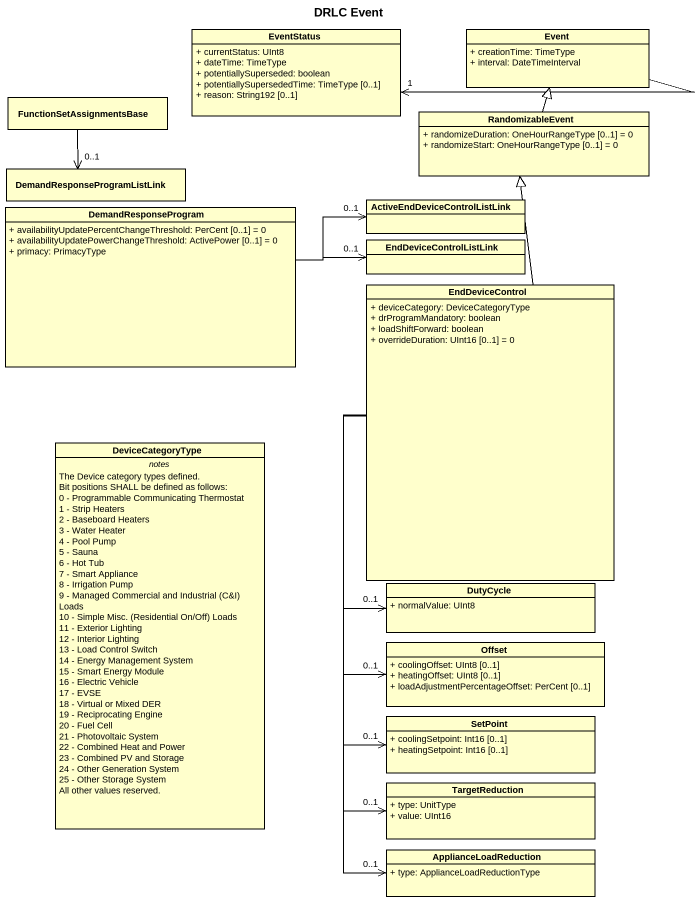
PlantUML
@startuml
title DRLC Event
hide circle
hide empty members
skinparam classAttributeIconSize 0
class EventStatus {
  + currentStatus: UInt8
  + dateTime: TimeType
  + potentiallySuperseded: boolean
  + potentiallySupersededTime: TimeType [0..1]
  + reason: String192 [0..1]
}
class Event {
  + creationTime: TimeType
  + interval: DateTimeInterval
}
class FunctionSetAssignmentsBase
class RandomizableEvent {
  + randomizeDuration: OneHourRangeType [0..1] = 0
  + randomizeStart: OneHourRangeType [0..1] = 0
}
class "DemandResponseProgramListLink" as DemandResponseProgramListLin
class DemandResponseProgram {
  + availabilityUpdatePercentChangeThreshold: PerCent [0..1] = 0
  + availabilityUpdatePowerChangeThreshold: ActivePower [0..1] = 0
  + primacy: PrimacyType
}
class "ActiveEndDeviceControlListLink" as ActiveEndDeviceControlListLi
class EndDeviceControlListLink
class EndDeviceControl {
  + deviceCategory: DeviceCategoryType
  + drProgramMandatory: boolean
  + loadShiftForward: boolean
  + overrideDuration: UInt16 [0..1] = 0
}
class DeviceCategoryType {
  -- notes --
  The Device category types defined.
  Bit positions SHALL be defined as follows:
  0 - Programmable Communicating Thermostat
  1 - Strip Heaters
  2 - Baseboard Heaters
  3 - Water Heater
  4 - Pool Pump
  5 - Sauna
  6 - Hot Tub
  7 - Smart Appliance
  8 - Irrigation Pump
  {field} 9 - Managed Commercial and Industrial (C&I) Loads
  {field} 10 - Simple Misc. (Residential On/Off) Loads
  11 - Exterior Lighting
  12 - Interior Lighting
  13 - Load Control Switch
  14 - Energy Management System
  15 - Smart Energy Module
  16 - Electric Vehicle
  17 - EVSE
  18 - Virtual or Mixed DER
  19 - Reciprocating Engine
  20 - Fuel Cell
  21 - Photovoltaic System
  22 - Combined Heat and Power
  23 - Combined PV and Storage
  24 - Other Generation System
  25 - Other Storage System
  All other values reserved.
}
class DutyCycle {
  + normalValue: UInt8
}
class Offset {
  + coolingOffset: UInt8 [0..1]
  + heatingOffset: UInt8 [0..1]
  + loadAdjustmentPercentageOffset: PerCent [0..1]
}
class SetPoint {
  + coolingSetpoint: Int16 [0..1]
  + heatingSetpoint: Int16 [0..1]
}
class TargetReduction {
  + type: UnitType
  + value: UInt16
}
class ApplianceLoadReduction {
  + type: ApplianceLoadReductionType
}
Event -left-> "1" EventStatus
FunctionSetAssignmentsBase --> "0..1" DemandResponseProgramListLin
RandomizableEvent -up-|> Event
DemandResponseProgram -right-> "0..1" ActiveEndDeviceControlListLi
DemandResponseProgram -right-> "0..1" EndDeviceControlListLink
EndDeviceControl -up-|> RandomizableEvent
EndDeviceControl --> "0..1" DutyCycle
EndDeviceControl --> "0..1" Offset
EndDeviceControl --> "0..1" SetPoint
EndDeviceControl --> "0..1" TargetReduction
EndDeviceControl --> "0..1" ApplianceLoadReduction
@enduml
